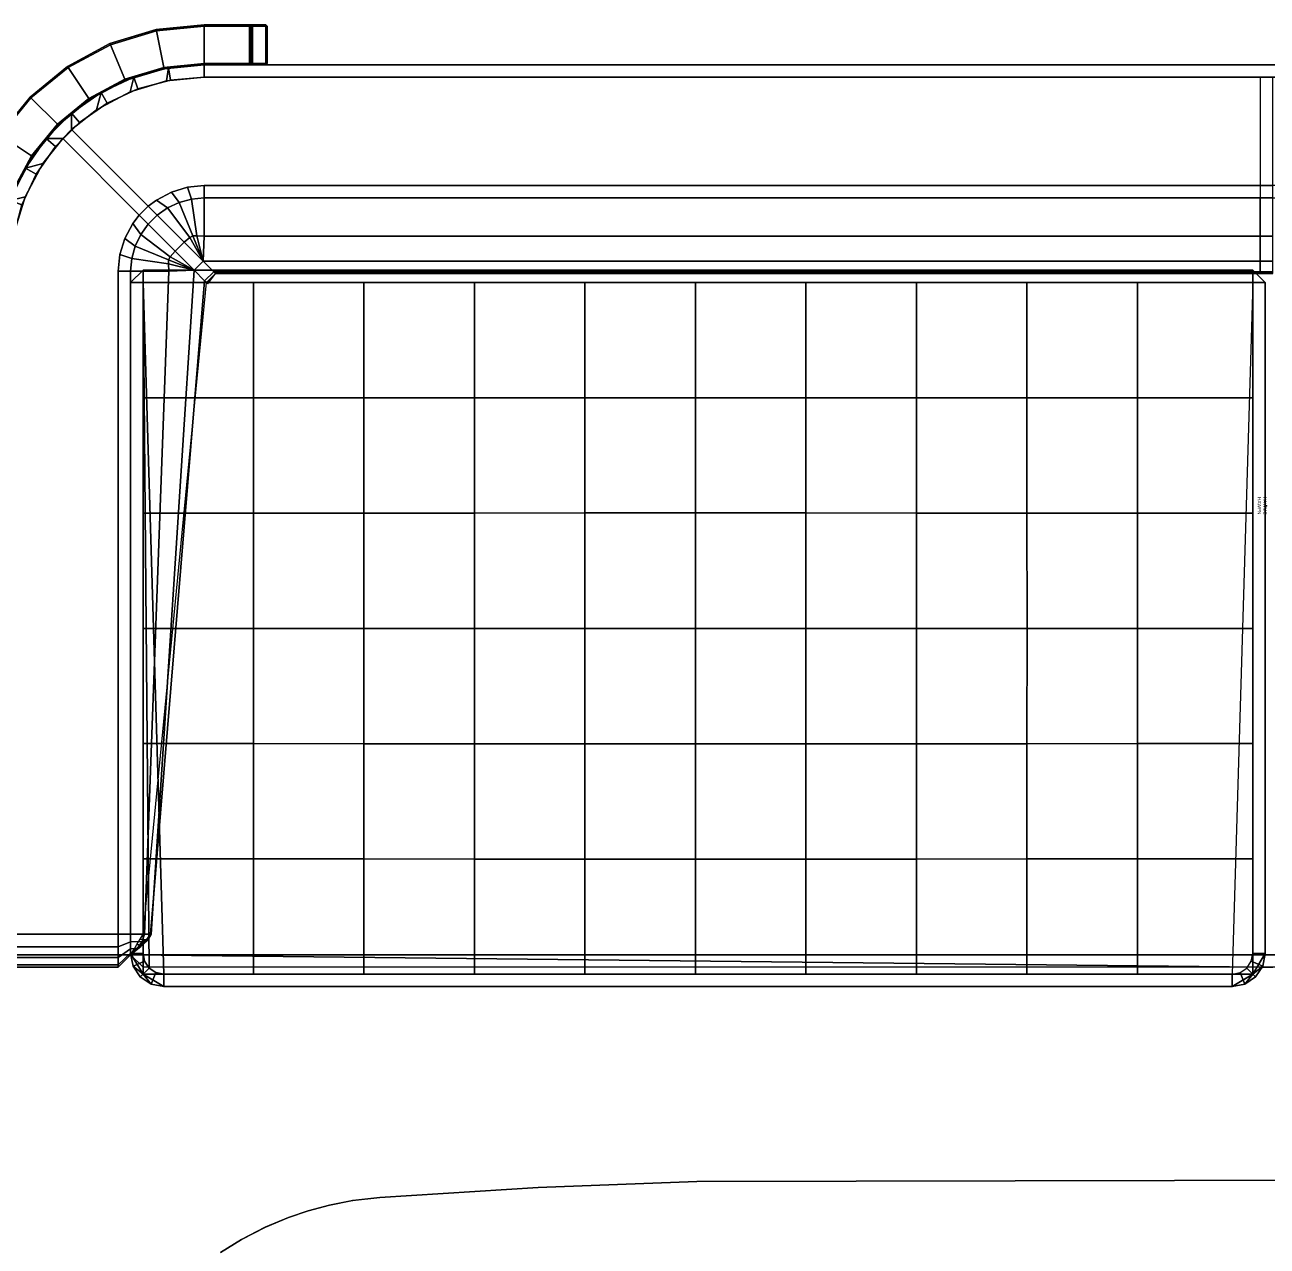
# Model space of a CAD drawing. Header units: inches. Extents: x 2605 to 2965, y 1528 to 1642.
# Drawn here: x 2664.58 to 2702, y 1605.19 to 1641.99 of the extents above; entities that cross this region are included whole.
import ezdxf
from ezdxf.enums import TextEntityAlignment as Align

# ---------------------------------------------------------------- set-up
doc = ezdxf.new("R2010")
doc.units = ezdxf.units.IN
for name, color, linetype in [('A-FURN-3-NODE', 7, 'Continuous'), ('A-FURN-3-SEAT-CUSHION', 96, 'Continuous'), ('A-FURN-3-SEAT-CUSHION-SEAM', 98, 'Continuous'), ('A-FURN-3-SEAT-FRAME', 254, 'Continuous'), ('A-FURN-3-SEAT-FRAME-TRIM', 250, 'Continuous'), ('A-FURN-HAWORTH-ATT', 7, 'Continuous'), ('table top', 7, 'Continuous')]:
    doc.layers.add(name, color=color, linetype=linetype)
doc.styles.get("Standard").update_dxf_attribs({"font": 'arial.ttf'})

msp = doc.modelspace()

# ---------------------------------------------------------------- linework, layer by layer
at = {"layer": 'A-FURN-3-NODE'}
for p in [(2671.839, 1640.788, 120.774), (2701.981, 1627.501, 120.774)]:
    msp.add_point(p, dxfattribs=at)
at = {"layer": 'A-FURN-3-SEAT-CUSHION'}
for points in [[(2724.394, 1640.788, 147.911), (2724.394, 1640.788, 125.564), (2679.193, 1640.788, 125.564), (2679.193, 1640.788, 147.911)], [(2701.568, 1634.598, 135.929), (2701.568, 1634.598, 130.179), (2668.137, 1634.598, 130.179), (2668.137, 1634.598, 135.929)], [(2668.762, 1613.386, 129.804), (2668.137, 1634.223, 129.804), (2701.568, 1634.223, 129.804), (2700.943, 1613.386, 129.804)], [(2668.137, 1634.223, 129.804), (2668.762, 1613.386, 129.804), (2668.523, 1613.434, 129.804), (2668.32, 1613.569, 129.804)], [(2668.32, 1613.569, 129.804), (2668.185, 1613.772, 129.804), (2668.137, 1614.011, 129.804), (2668.137, 1634.223, 129.804)], [(2668.137, 1613.969, 125.189), (2667.762, 1613.969, 125.564), (2667.387, 1613.969, 125.189), (2668.137, 1613.969, 125.189)], [(2667.762, 1613.969, 125.564), (2701.793, 1613.594, 125.564), (2701.793, 1613.594, 129.804), (2667.762, 1613.969, 129.804)]]:
    msp.add_3dface(points, dxfattribs=at)
for points, invisible_edges in [([(2668.842, 1640.3, 148.286), (2667.746, 1639.968, 148.286), (2668.993, 1636.952, 148.286), (2669.478, 1637.099, 148.286)], 10), ([(2735.978, 1640.06, 125.189), (2667.983, 1640.06, 125.189), (2668.967, 1640.324, 125.189), (2734.994, 1640.324, 125.189)], 5), ([(2669.983, 1640.413, 148.286), (2668.842, 1640.3, 148.286), (2669.478, 1637.099, 148.286), (2669.982, 1637.149, 148.286)], 10), ([(2669.983, 1640.413, 148.286), (2669.982, 1637.149, 148.286), (2701.793, 1637.149, 148.286), (2701.793, 1640.413, 148.286)], 5), ([(2667.746, 1639.968, 148.286), (2666.735, 1639.427, 148.286), (2668.547, 1636.713, 148.286), (2668.993, 1636.952, 148.286)], 10), ([(2736.902, 1639.629, 125.189), (2667.06, 1639.629, 125.189), (2667.983, 1640.06, 125.189), (2735.978, 1640.06, 125.189)], 5), ([(2737.737, 1639.045, 125.189), (2666.225, 1639.045, 125.189), (2667.06, 1639.629, 125.189), (2736.902, 1639.629, 125.189)], 5), ([(2666.735, 1639.427, 148.286), (2665.982, 1638.833, 148.286), (2668.287, 1636.526, 148.286), (2668.547, 1636.713, 148.286)], 8), ([(2738.457, 1638.325, 125.189), (2665.505, 1638.325, 125.189), (2666.225, 1639.045, 125.189), (2737.737, 1639.045, 125.189)], 5), ([(2665.717, 1638.568, 148.286), (2665.122, 1637.815, 148.286), (2667.832, 1636.003, 148.286), (2668.022, 1636.261, 148.286)], 2), ([(2739.041, 1637.49, 125.189), (2664.92, 1637.49, 125.189), (2665.505, 1638.325, 125.189), (2738.457, 1638.325, 125.189)], 5), ([(2665.122, 1637.815, 148.286), (2664.582, 1636.804, 148.286), (2667.591, 1635.557, 148.286), (2667.832, 1636.003, 148.286)], 10), ([(2739.472, 1636.566, 125.189), (2664.49, 1636.566, 125.189), (2664.92, 1637.49, 125.189), (2739.041, 1637.49, 125.189)], 5), ([(2739.736, 1635.582, 125.189), (2664.226, 1635.582, 125.189), (2664.49, 1636.566, 125.189), (2739.472, 1636.566, 125.189)], 5), ([(2664.582, 1636.804, 148.286), (2664.249, 1635.708, 148.286), (2667.441, 1635.074, 148.286), (2667.591, 1635.557, 148.286)], 10), ([(2664.249, 1635.708, 148.286), (2664.137, 1634.567, 148.286), (2667.387, 1634.57, 148.286), (2667.441, 1635.074, 148.286)], 10), ([(2739.825, 1634.567, 125.189), (2664.137, 1634.567, 125.189), (2664.226, 1635.582, 125.189), (2739.736, 1635.582, 125.189)], 5), ([(2664.137, 1614.594, 148.286), (2667.387, 1614.594, 148.286), (2667.387, 1634.57, 148.286), (2664.137, 1634.567, 148.286)], 4), ([(2739.825, 1613.969, 125.189), (2664.137, 1613.969, 125.189), (2664.137, 1634.567, 125.189), (2739.825, 1634.567, 125.189)], 4)]:
    msp.add_3dface(points, dxfattribs=dict(at, invisible_edges=invisible_edges))
at = {"layer": 'A-FURN-3-SEAT-CUSHION-SEAM'}
for points in [[(2679.193, 1640.788, 125.564), (2678.818, 1640.788, 125.564), (2678.818, 1640.788, 147.911), (2679.193, 1640.788, 147.911)], [(2668.022, 1636.261, 148.286), (2668.287, 1636.526, 148.286), (2665.982, 1638.833, 148.286), (2665.717, 1638.568, 148.286)], [(2667.762, 1634.223, 135.929), (2668.137, 1634.598, 135.929), (2668.137, 1634.598, 130.179), (2667.762, 1634.223, 130.179)], [(2701.568, 1634.598, 135.929), (2701.943, 1634.223, 135.929), (2701.943, 1634.223, 130.179), (2701.568, 1634.598, 130.179)], [(2667.387, 1613.594, 125.564), (2664.137, 1613.594, 125.564), (2664.137, 1613.969, 125.189), (2667.387, 1613.969, 125.189)], [(2667.762, 1613.969, 125.564), (2667.387, 1613.594, 125.564), (2667.387, 1613.969, 125.189)], [(2668.137, 1613.969, 125.189), (2668.137, 1613.594, 125.564), (2667.762, 1613.969, 125.564)], [(2667.762, 1613.969, 125.564), (2668.137, 1613.594, 125.564), (2668.137, 1613.594, 129.804), (2667.762, 1613.969, 129.804)], [(2735.825, 1613.594, 125.564), (2668.137, 1613.594, 125.564), (2668.137, 1613.969, 125.189), (2735.825, 1613.969, 125.189)], [(2701.793, 1613.594, 125.564), (2702.168, 1613.594, 125.564), (2702.168, 1613.594, 129.804), (2701.793, 1613.594, 129.804)]]:
    msp.add_3dface(points, dxfattribs=at)
at = {"layer": 'A-FURN-3-SEAT-FRAME'}
for points in [[(2671.437, 1641.992, 146.276), (2671.397, 1641.952, 146.276), (2671.347, 1641.952, 146.316), (2671.347, 1641.992, 146.356)], [(2671.347, 1640.828, 146.316), (2671.347, 1641.952, 146.316), (2671.397, 1641.952, 146.276), (2671.397, 1640.828, 146.276)], [(2671.397, 1641.952, 146.276), (2671.437, 1641.992, 146.276), (2671.437, 1641.992, 120.935), (2671.397, 1641.952, 120.935)], [(2671.437, 1641.952, 120.895), (2671.397, 1641.952, 120.935), (2671.437, 1641.992, 120.935)], [(2671.397, 1641.952, 120.935), (2671.397, 1640.828, 120.935), (2671.397, 1640.828, 146.276), (2671.397, 1641.952, 146.276)], [(2671.397, 1640.828, 120.935), (2671.397, 1641.952, 120.935), (2671.437, 1641.952, 120.895), (2671.437, 1640.828, 120.895)], [(2671.839, 1641.952, 120.895), (2671.437, 1641.952, 120.895), (2671.437, 1641.992, 120.935), (2671.839, 1641.992, 120.935)], [(2671.839, 1641.952, 146.798), (2671.879, 1641.952, 146.758), (2671.839, 1641.992, 146.758)], [(2671.839, 1641.992, 146.758), (2671.879, 1641.952, 146.758), (2671.879, 1641.952, 120.935), (2671.839, 1641.992, 120.935)], [(2671.839, 1641.992, 120.935), (2671.879, 1641.952, 120.935), (2671.839, 1641.952, 120.895), (2671.839, 1641.992, 120.935)], [(2671.879, 1641.952, 146.758), (2671.839, 1641.952, 146.798), (2671.839, 1640.828, 146.798), (2671.879, 1640.828, 146.758)], [(2671.879, 1641.952, 120.935), (2671.879, 1640.828, 120.935), (2671.839, 1640.828, 120.895), (2671.839, 1641.952, 120.895)], [(2671.879, 1641.952, 120.935), (2671.879, 1641.952, 146.758), (2671.879, 1640.828, 146.758), (2671.879, 1640.828, 120.935)], [(2671.347, 1640.788, 146.356), (2671.347, 1640.828, 146.316), (2671.397, 1640.828, 146.276), (2671.437, 1640.788, 146.276)], [(2671.397, 1640.828, 120.935), (2671.437, 1640.788, 120.935), (2671.437, 1640.788, 146.276), (2671.397, 1640.828, 146.276)], [(2671.437, 1640.788, 120.935), (2671.397, 1640.828, 120.935), (2671.437, 1640.828, 120.895)], [(2671.839, 1640.788, 120.935), (2671.437, 1640.788, 120.935), (2671.437, 1640.828, 120.895), (2671.839, 1640.828, 120.895)], [(2671.839, 1640.788, 146.758), (2671.879, 1640.828, 146.758), (2671.839, 1640.828, 146.798)], [(2671.839, 1640.788, 120.935), (2671.879, 1640.828, 120.935), (2671.879, 1640.828, 146.758), (2671.839, 1640.788, 146.758)], [(2671.879, 1640.828, 120.935), (2671.839, 1640.788, 120.935), (2671.839, 1640.828, 120.895)]]:
    msp.add_3dface(points, dxfattribs=at)
at = {"layer": 'A-FURN-3-SEAT-FRAME-TRIM'}
for points in [[(2671.437, 1641.992, 120.855), (2671.397, 1641.952, 120.855), (2671.437, 1641.952, 120.895), (2671.437, 1641.992, 120.855)], [(2671.437, 1641.992, 120.774), (2671.397, 1641.952, 120.774), (2671.397, 1641.952, 120.855), (2671.437, 1641.992, 120.855)], [(2671.437, 1641.952, 120.895), (2671.397, 1641.952, 120.855), (2671.397, 1640.828, 120.855), (2671.437, 1640.828, 120.895)], [(2671.397, 1641.952, 120.855), (2671.397, 1641.952, 120.774), (2671.397, 1640.828, 120.774), (2671.397, 1640.828, 120.855)], [(2671.437, 1641.992, 120.855), (2671.437, 1641.952, 120.895), (2671.839, 1641.952, 120.895), (2671.839, 1641.992, 120.855)], [(2671.437, 1641.992, 120.855), (2671.839, 1641.992, 120.855), (2671.839, 1641.992, 120.774), (2671.437, 1641.992, 120.774)], [(2671.839, 1641.952, 120.895), (2671.879, 1641.952, 120.855), (2671.839, 1641.992, 120.855)], [(2671.879, 1641.952, 120.774), (2671.839, 1641.992, 120.774), (2671.839, 1641.992, 120.855), (2671.879, 1641.952, 120.855)], [(2671.839, 1640.828, 120.895), (2671.879, 1640.828, 120.855), (2671.879, 1641.952, 120.855), (2671.839, 1641.952, 120.895)], [(2671.879, 1641.952, 120.855), (2671.879, 1640.828, 120.855), (2671.879, 1640.828, 120.774), (2671.879, 1641.952, 120.774)], [(2671.437, 1640.828, 120.895), (2671.397, 1640.828, 120.855), (2671.437, 1640.788, 120.855), (2671.437, 1640.828, 120.895)], [(2671.437, 1640.788, 120.855), (2671.397, 1640.828, 120.855), (2671.397, 1640.828, 120.774), (2671.437, 1640.788, 120.774)], [(2671.437, 1640.828, 120.895), (2671.437, 1640.788, 120.855), (2671.839, 1640.788, 120.855), (2671.839, 1640.828, 120.895)], [(2671.437, 1640.788, 120.774), (2671.839, 1640.788, 120.774), (2671.839, 1640.788, 120.855), (2671.437, 1640.788, 120.855)], [(2671.839, 1640.828, 120.895), (2671.839, 1640.788, 120.855), (2671.879, 1640.828, 120.855), (2671.839, 1640.828, 120.895)], [(2671.879, 1640.828, 120.855), (2671.839, 1640.788, 120.855), (2671.839, 1640.788, 120.774), (2671.879, 1640.828, 120.774)]]:
    msp.add_3dface(points, dxfattribs=at)
at = {"layer": 'table top', "invisible_edges": 15}
for points in [[(2684.816, 1565.374, 20.5), (2684.82, 1607.135, 20.5), (2680.04, 1606.955, 20.5), (2680.035, 1565.553, 20.5)], [(2680.04, 1606.955, 19.324), (2684.82, 1607.135, 19.324), (2684.827, 1565.374, 19.324), (2680.063, 1565.552, 19.324)], [(2713.603, 1565.314, 20.5), (2713.603, 1607.194, 20.5), (2684.82, 1607.135, 20.5), (2684.816, 1565.374, 20.5)], [(2684.82, 1607.135, 19.324), (2713.603, 1607.194, 19.324), (2713.603, 1565.314, 19.324), (2684.827, 1565.374, 19.324)], [(2675.266, 1565.852, 20.5), (2675.266, 1606.657, 20.5), (2674.444, 1606.561, 20.5), (2674.527, 1565.935, 20.5)], [(2674.454, 1606.562, 19.324), (2675.266, 1606.657, 19.324), (2675.266, 1565.852, 19.324), (2674.514, 1565.937, 19.324)], [(2675.266, 1606.657, 19.324), (2680.04, 1606.955, 19.324), (2680.063, 1565.552, 19.324), (2675.266, 1565.852, 19.324)], [(2680.035, 1565.553, 20.5), (2680.04, 1606.955, 20.5), (2675.266, 1606.657, 20.5), (2675.266, 1565.852, 20.5)], [(2672.522, 1606.054, 19.324), (2673.113, 1606.254, 19.324), (2673.114, 1566.255, 19.324), (2672.361, 1566.517, 19.324)], [(2673.11, 1566.256, 20.5), (2673.114, 1606.254, 20.5), (2672.518, 1606.052, 20.5), (2672.363, 1566.516, 20.5)], [(2673.833, 1566.065, 20.5), (2673.752, 1606.425, 20.5), (2673.114, 1606.254, 20.5), (2673.11, 1566.256, 20.5)], [(2673.113, 1606.254, 19.324), (2673.755, 1606.426, 19.324), (2673.831, 1566.065, 19.324), (2673.114, 1566.255, 19.324)], [(2674.527, 1565.935, 20.5), (2674.444, 1606.561, 20.5), (2673.752, 1606.425, 20.5), (2673.833, 1566.065, 20.5)], [(2673.755, 1606.426, 19.324), (2674.454, 1606.562, 19.324), (2674.514, 1565.937, 19.324), (2673.831, 1566.065, 19.324)], [(2671.82, 1605.76, 19.324), (2672.522, 1606.054, 19.324), (2672.361, 1566.517, 19.324), (2671.745, 1566.784, 19.324)], [(2672.363, 1566.516, 20.5), (2672.518, 1606.052, 20.5), (2671.825, 1605.762, 20.5), (2671.747, 1566.783, 20.5)], [(2671.747, 1566.783, 20.5), (2671.825, 1605.762, 20.5), (2671.099, 1605.389, 20.5), (2671.1, 1567.119, 20.5)], [(2671.099, 1605.389, 19.324), (2671.82, 1605.76, 19.324), (2671.745, 1566.784, 19.324), (2671.1, 1567.119, 19.324)], [(2671.1, 1567.119, 20.5), (2671.099, 1605.389, 20.5), (2670.468, 1605, 20.5), (2670.49, 1567.494, 20.5)], [(2670.471, 1605.002, 19.324), (2671.099, 1605.389, 19.324), (2671.1, 1567.119, 19.324), (2670.49, 1567.494, 19.324)]]:
    msp.add_3dface(points, dxfattribs=at)
at = {"layer": 'table top'}
for points in [[(2684.82, 1607.135, 148.302), (2684.82, 1607.135, 147.126), (2680.04, 1606.955, 147.126), (2680.04, 1606.955, 148.302)], [(2713.603, 1607.194, 148.302), (2713.603, 1607.194, 147.126), (2684.82, 1607.135, 147.126), (2684.82, 1607.135, 148.302)], [(2675.266, 1606.657, 148.302), (2675.266, 1606.657, 147.126), (2674.454, 1606.562, 147.126), (2674.444, 1606.561, 148.302)], [(2680.04, 1606.955, 148.302), (2680.04, 1606.955, 147.126), (2675.266, 1606.657, 147.126), (2675.266, 1606.657, 148.302)], [(2673.114, 1606.254, 148.302), (2673.113, 1606.254, 147.126), (2672.522, 1606.054, 147.126), (2672.518, 1606.052, 148.302)], [(2673.752, 1606.425, 148.302), (2673.755, 1606.426, 147.126), (2673.113, 1606.254, 147.126), (2673.114, 1606.254, 148.302)], [(2674.444, 1606.561, 148.302), (2674.454, 1606.562, 147.126), (2673.755, 1606.426, 147.126), (2673.752, 1606.425, 148.302)], [(2672.518, 1606.052, 148.302), (2672.522, 1606.054, 147.126), (2671.82, 1605.76, 147.126), (2671.825, 1605.762, 148.302)], [(2671.825, 1605.762, 148.302), (2671.82, 1605.76, 147.126), (2671.099, 1605.389, 147.126), (2671.099, 1605.389, 148.302)], [(2671.099, 1605.389, 148.302), (2671.099, 1605.389, 147.126), (2670.471, 1605.002, 147.126), (2670.468, 1605, 148.302)]]:
    msp.add_3dface(points, dxfattribs=at)

# ---------------------------------------------------------------- texts
at = {"layer": 'A-FURN-HAWORTH-ATT', "flags": 1}
for tag, p in [('HAWPN', (2701.814, 1627.501, 120.774)), ('HAWPN', (2701.814, 1627.501, 120.774)), ('HAWMC', (2701.981, 1627.501, 120.774)), ('HAWMC', (2701.981, 1627.501, 120.774))]:
    msp.add_attdef(tag, text='.', height=0.1, rotation=270, dxfattribs=at).set_placement(p, align=Align.TOP_CENTER)

# ---------------------------------------------------------------- meshes
at = {"layer": 'A-FURN-3-SEAT-CUSHION'}
mesh = msp.add_polymesh((2, 12), dxfattribs=at)
for k, corner in enumerate([(2663.762, 1626.532, 147.911), (2663.762, 1634.567, 147.911), (2663.857, 1635.647, 147.911), (2664.137, 1636.695, 147.911), (2664.596, 1637.677, 147.911), (2665.217, 1638.566, 147.911), (2665.984, 1639.332, 147.911), (2666.872, 1639.954, 147.911), (2667.855, 1640.412, 147.911), (2668.902, 1640.693, 147.911), (2669.983, 1640.788, 147.911), (2678.818, 1640.788, 147.911), (2663.762, 1626.532, 125.564), (2663.762, 1634.567, 125.564), (2663.857, 1635.647, 125.564), (2664.137, 1636.695, 125.564), (2664.596, 1637.677, 125.564), (2665.217, 1638.566, 125.564), (2665.984, 1639.332, 125.564), (2666.872, 1639.954, 125.564), (2667.855, 1640.412, 125.564), (2668.902, 1640.693, 125.564), (2669.983, 1640.788, 125.564), (2678.818, 1640.788, 125.564)]):
    mesh.set_mesh_vertex(divmod(k, 12), corner)
mesh = msp.add_polymesh((6, 6), dxfattribs=at)
for k, corner in enumerate([(2668.561, 1636.257, 147.911), (2669.377, 1635.441, 145.219), (2669.949, 1634.869, 142.396), (2670.265, 1634.553, 139.506), (2670.323, 1634.495, 136.582), (2670.323, 1634.495, 134.582), (2668.877, 1636.477, 147.911), (2669.546, 1635.584, 145.219), (2669.948, 1634.87, 142.404), (2670.265, 1634.553, 139.506), (2670.323, 1634.495, 136.582), (2670.323, 1634.495, 134.582), (2669.227, 1636.64, 147.911), (2669.642, 1635.636, 145.219), (2669.948, 1634.87, 142.404), (2670.265, 1634.553, 139.506), (2670.323, 1634.495, 136.582), (2670.323, 1634.495, 134.582), (2669.599, 1636.74, 147.911), (2669.756, 1635.635, 145.219), (2669.948, 1634.87, 142.404), (2670.265, 1634.553, 139.506), (2670.323, 1634.495, 136.582), (2670.323, 1634.495, 134.582), (2669.983, 1636.774, 147.911), (2669.983, 1635.622, 145.222), (2669.949, 1634.869, 142.396), (2670.265, 1634.553, 139.506), (2670.323, 1634.495, 136.582), (2670.323, 1634.495, 134.582), (2701.793, 1636.774, 147.911), (2701.793, 1635.622, 145.222), (2701.793, 1634.87, 142.4), (2701.793, 1634.553, 139.506), (2701.793, 1634.495, 136.582), (2701.793, 1634.495, 134.582)]):
    mesh.set_mesh_vertex(divmod(k, 6), corner)
mesh = msp.add_polymesh((10, 5), dxfattribs=at)
for k, corner in enumerate([(2667.762, 1613.969, 147.286), (2667.764, 1613.968, 144.447), (2667.767, 1613.967, 141.607), (2667.769, 1613.966, 138.768), (2667.762, 1613.969, 135.919), (2667.762, 1614.017, 147.525), (2667.835, 1614.033, 144.662), (2667.88, 1614.069, 141.776), (2667.892, 1614.106, 138.889), (2667.863, 1614.122, 136.023), (2667.762, 1614.152, 147.728), (2667.972, 1614.172, 144.846), (2668.074, 1614.216, 141.929), (2668.068, 1614.26, 139.008), (2667.954, 1614.279, 136.116), (2667.762, 1614.355, 147.863), (2668.109, 1614.368, 144.974), (2668.268, 1614.396, 142.048), (2668.245, 1614.424, 139.117), (2668.046, 1614.437, 136.21), (2667.762, 1614.594, 147.911), (2668.179, 1614.594, 145.028), (2668.382, 1614.594, 142.121), (2668.367, 1614.594, 139.208), (2668.137, 1614.594, 136.304), (2667.762, 1634.567, 147.911), (2668.915, 1634.567, 145.222), (2669.675, 1634.598, 142.404), (2669.992, 1634.281, 139.506), (2670.05, 1634.223, 136.582), (2667.799, 1634.951, 147.911), (2668.904, 1634.793, 145.219), (2669.675, 1634.598, 142.404), (2669.992, 1634.281, 139.506), (2670.05, 1634.223, 136.582), (2667.901, 1635.322, 147.911), (2668.905, 1634.907, 145.219), (2669.675, 1634.598, 142.404), (2669.992, 1634.281, 139.506), (2670.05, 1634.223, 136.582), (2668.066, 1635.671, 147.911), (2668.959, 1635.002, 145.219), (2669.675, 1634.598, 142.404), (2669.992, 1634.281, 139.506), (2670.05, 1634.223, 136.582), (2668.288, 1635.985, 147.911), (2669.104, 1635.169, 145.219), (2669.675, 1634.598, 142.404), (2669.992, 1634.281, 139.506), (2670.05, 1634.223, 136.582)]):
    mesh.set_mesh_vertex(divmod(k, 5), corner)
mesh = msp.add_polymesh((12, 2), dxfattribs=at)
for k, corner in enumerate([(2667.762, 1634.223, 135.929), (2667.762, 1634.223, 130.179), (2667.762, 1614.011, 135.929), (2667.762, 1614.011, 130.179), (2667.838, 1613.628, 135.929), (2667.838, 1613.628, 130.179), (2668.055, 1613.304, 135.929), (2668.055, 1613.304, 130.179), (2668.379, 1613.087, 135.929), (2668.379, 1613.087, 130.179), (2668.762, 1613.011, 135.929), (2668.762, 1613.011, 130.179), (2700.943, 1613.011, 135.929), (2700.943, 1613.011, 130.179), (2701.326, 1613.087, 135.929), (2701.326, 1613.087, 130.179), (2701.651, 1613.304, 135.929), (2701.651, 1613.304, 130.179), (2701.867, 1613.628, 135.929), (2701.867, 1613.628, 130.179), (2701.943, 1614.011, 135.929), (2701.943, 1614.011, 130.179), (2701.943, 1634.223, 135.929), (2701.943, 1634.223, 130.179)]):
    mesh.set_mesh_vertex(divmod(k, 2), corner)
mesh = msp.add_polymesh((7, 11), dxfattribs=at)
for k, corner in enumerate([(2701.568, 1634.223, 136.304), (2698.09, 1634.223, 136.304), (2694.762, 1634.223, 136.304), (2691.434, 1634.223, 136.304), (2688.106, 1634.223, 136.304), (2684.778, 1634.223, 136.304), (2681.45, 1634.223, 136.304), (2678.122, 1634.223, 136.304), (2674.793, 1634.223, 136.304), (2671.465, 1634.223, 136.304), (2668.137, 1634.223, 136.304), (2701.568, 1630.75, 136.304), (2698.091, 1630.751, 136.368), (2694.763, 1630.752, 136.443), (2691.435, 1630.754, 136.512), (2688.106, 1630.756, 136.563), (2684.778, 1630.756, 136.582), (2681.449, 1630.756, 136.563), (2678.121, 1630.754, 136.512), (2674.792, 1630.752, 136.443), (2671.464, 1630.751, 136.368), (2668.137, 1630.75, 136.304), (2701.568, 1627.278, 136.304), (2698.093, 1627.278, 136.452), (2694.765, 1627.279, 136.577), (2691.437, 1627.281, 136.673), (2688.107, 1627.282, 136.733), (2684.778, 1627.282, 136.748), (2681.448, 1627.282, 136.733), (2678.119, 1627.281, 136.673), (2674.79, 1627.279, 136.577), (2671.463, 1627.278, 136.452), (2668.137, 1627.278, 136.304), (2701.568, 1623.805, 136.304), (2698.094, 1623.805, 136.493), (2694.766, 1623.805, 136.638), (2691.438, 1623.805, 136.738), (2688.108, 1623.805, 136.793), (2684.778, 1623.805, 136.804), (2681.448, 1623.805, 136.793), (2678.118, 1623.805, 136.738), (2674.789, 1623.805, 136.638), (2671.462, 1623.805, 136.493), (2668.137, 1623.805, 136.304), (2701.568, 1620.332, 136.304), (2698.093, 1620.331, 136.452), (2694.765, 1620.33, 136.577), (2691.437, 1620.329, 136.673), (2688.107, 1620.328, 136.733), (2684.778, 1620.327, 136.748), (2681.448, 1620.328, 136.733), (2678.119, 1620.329, 136.673), (2674.79, 1620.33, 136.577), (2671.463, 1620.331, 136.452), (2668.137, 1620.332, 136.304), (2701.568, 1616.859, 136.304), (2698.091, 1616.858, 136.368), (2694.763, 1616.857, 136.443), (2691.435, 1616.855, 136.512), (2688.106, 1616.854, 136.563), (2684.778, 1616.853, 136.582), (2681.449, 1616.854, 136.563), (2678.121, 1616.855, 136.512), (2674.792, 1616.857, 136.443), (2671.464, 1616.858, 136.368), (2668.137, 1616.859, 136.304), (2701.568, 1613.386, 136.304), (2698.09, 1613.386, 136.304), (2694.762, 1613.386, 136.304), (2691.434, 1613.386, 136.304), (2688.106, 1613.386, 136.304), (2684.778, 1613.386, 136.304), (2681.45, 1613.386, 136.304), (2678.122, 1613.386, 136.304), (2674.793, 1613.386, 136.304), (2671.465, 1613.386, 136.304), (2668.137, 1613.386, 136.304)]):
    mesh.set_mesh_vertex(divmod(k, 11), corner)
mesh = msp.add_polymesh((6, 2), dxfattribs=at)
for k, corner in enumerate([(2667.387, 1614.594, 148.286), (2664.137, 1614.594, 148.286), (2667.387, 1614.212, 148.21), (2664.137, 1614.212, 148.21), (2667.387, 1613.887, 147.993), (2664.137, 1613.887, 147.993), (2667.387, 1613.67, 147.668), (2664.137, 1613.67, 147.668), (2667.387, 1613.594, 147.286), (2664.137, 1613.594, 147.286), (2667.387, 1613.594, 125.564), (2664.137, 1613.594, 125.564)]):
    mesh.set_mesh_vertex(divmod(k, 2), corner)
at = {"layer": 'A-FURN-3-SEAT-CUSHION-SEAM'}
mesh = msp.add_polymesh((32, 2), dxfattribs=at)
for k, corner in enumerate([(2663.762, 1613.969, 125.564), (2664.137, 1613.594, 125.564), (2663.762, 1613.969, 147.286), (2664.137, 1613.594, 147.286), (2663.762, 1614.017, 147.525), (2664.137, 1613.67, 147.668), (2663.762, 1614.152, 147.728), (2664.137, 1613.887, 147.993), (2663.762, 1614.355, 147.863), (2664.137, 1614.212, 148.21), (2663.762, 1614.594, 147.911), (2664.137, 1614.594, 148.286), (2663.762, 1634.567, 147.911), (2664.137, 1634.567, 148.286), (2663.857, 1635.647, 147.911), (2664.249, 1635.708, 148.286), (2664.137, 1636.695, 147.911), (2664.582, 1636.804, 148.286), (2664.596, 1637.677, 147.911), (2665.122, 1637.815, 148.286), (2665.217, 1638.566, 147.911), (2665.717, 1638.568, 148.286), (2665.984, 1639.332, 147.911), (2665.982, 1638.833, 148.286), (2666.872, 1639.954, 147.911), (2666.735, 1639.427, 148.286), (2667.855, 1640.412, 147.911), (2667.746, 1639.968, 148.286), (2668.902, 1640.693, 147.911), (2668.842, 1640.3, 148.286), (2669.983, 1640.788, 147.911), (2669.983, 1640.413, 148.286), (2733.979, 1640.788, 147.911), (2733.979, 1640.413, 148.286), (2735.059, 1640.693, 147.911), (2735.12, 1640.3, 148.286), (2736.107, 1640.412, 147.911), (2736.216, 1639.968, 148.286), (2737.089, 1639.954, 147.911), (2737.227, 1639.427, 148.286), (2737.978, 1639.332, 147.911), (2737.98, 1638.833, 148.286), (2738.744, 1638.566, 147.911), (2738.245, 1638.568, 148.286), (2739.366, 1637.677, 147.911), (2738.84, 1637.815, 148.286), (2739.824, 1636.695, 147.911), (2739.38, 1636.804, 148.286), (2740.105, 1635.647, 147.911), (2739.712, 1635.708, 148.286), (2740.2, 1634.567, 147.911), (2739.825, 1634.567, 148.286), (2740.2, 1614.594, 147.911), (2739.825, 1614.594, 148.286), (2740.2, 1614.355, 147.863), (2739.825, 1614.212, 148.21), (2740.2, 1614.152, 147.728), (2739.825, 1613.887, 147.993), (2740.2, 1614.017, 147.525), (2739.825, 1613.67, 147.668), (2740.2, 1613.969, 147.286), (2739.825, 1613.594, 147.286), (2740.2, 1613.969, 125.564), (2739.825, 1613.594, 125.564)]):
    mesh.set_mesh_vertex(divmod(k, 2), corner)
mesh = msp.add_polymesh((22, 2), dxfattribs=at)
for k, corner in enumerate([(2664.137, 1613.969, 125.189), (2663.762, 1613.969, 125.564), (2664.137, 1634.567, 125.189), (2663.762, 1634.567, 125.564), (2664.226, 1635.582, 125.189), (2663.857, 1635.647, 125.564), (2664.49, 1636.566, 125.189), (2664.137, 1636.695, 125.564), (2664.92, 1637.49, 125.189), (2664.596, 1637.677, 125.564), (2665.505, 1638.325, 125.189), (2665.217, 1638.566, 125.564), (2666.225, 1639.045, 125.189), (2665.984, 1639.332, 125.564), (2667.06, 1639.629, 125.189), (2666.872, 1639.954, 125.564), (2667.983, 1640.06, 125.189), (2667.855, 1640.412, 125.564), (2668.967, 1640.324, 125.189), (2668.902, 1640.693, 125.564), (2669.983, 1640.413, 125.189), (2669.983, 1640.788, 125.564), (2733.979, 1640.413, 125.189), (2733.979, 1640.788, 125.564), (2734.994, 1640.324, 125.189), (2735.059, 1640.693, 125.564), (2735.978, 1640.06, 125.189), (2736.107, 1640.412, 125.564), (2736.902, 1639.629, 125.189), (2737.089, 1639.954, 125.564), (2737.737, 1639.045, 125.189), (2737.978, 1639.332, 125.564), (2738.457, 1638.325, 125.189), (2738.744, 1638.566, 125.564), (2739.041, 1637.49, 125.189), (2739.366, 1637.677, 125.564), (2739.472, 1636.566, 125.189), (2739.824, 1636.695, 125.564), (2739.736, 1635.582, 125.189), (2740.105, 1635.647, 125.564), (2739.825, 1634.567, 125.189), (2740.2, 1634.567, 125.564), (2739.825, 1613.969, 125.189), (2740.2, 1613.969, 125.564)]):
    mesh.set_mesh_vertex(divmod(k, 2), corner)
mesh = msp.add_polymesh((8, 2), dxfattribs=at)
for k, corner in enumerate([(2702.168, 1640.413, 148.286), (2701.793, 1640.413, 148.286), (2702.168, 1637.149, 148.286), (2701.793, 1637.149, 148.286), (2702.168, 1636.774, 147.911), (2701.793, 1636.774, 147.911), (2702.168, 1635.622, 145.222), (2701.793, 1635.622, 145.222), (2702.168, 1634.87, 142.4), (2701.793, 1634.87, 142.4), (2702.168, 1634.553, 139.506), (2701.793, 1634.553, 139.506), (2702.168, 1634.495, 136.582), (2701.793, 1634.495, 136.582), (2702.168, 1634.495, 134.582), (2701.793, 1634.495, 134.582)]):
    mesh.set_mesh_vertex(divmod(k, 2), corner)
mesh = msp.add_polymesh((32, 2), dxfattribs=at)
for k, corner in enumerate([(2667.387, 1613.594, 125.564), (2667.762, 1613.969, 125.564), (2667.387, 1613.594, 147.286), (2667.762, 1613.969, 147.286), (2667.387, 1613.67, 147.668), (2667.762, 1614.017, 147.525), (2667.387, 1613.887, 147.993), (2667.762, 1614.152, 147.728), (2667.387, 1614.212, 148.21), (2667.762, 1614.355, 147.863), (2667.387, 1614.594, 148.286), (2667.762, 1614.594, 147.911), (2667.387, 1634.57, 148.286), (2667.762, 1634.567, 147.911), (2667.441, 1635.074, 148.286), (2667.799, 1634.951, 147.911), (2667.591, 1635.557, 148.286), (2667.901, 1635.322, 147.911), (2667.832, 1636.003, 148.286), (2668.066, 1635.671, 147.911), (2668.022, 1636.261, 148.286), (2668.288, 1635.985, 147.911), (2668.287, 1636.525, 148.286), (2668.561, 1636.257, 147.911), (2668.547, 1636.713, 148.286), (2668.877, 1636.477, 147.911), (2668.993, 1636.952, 148.286), (2669.227, 1636.64, 147.911), (2669.478, 1637.099, 148.286), (2669.599, 1636.74, 147.911), (2669.982, 1637.149, 148.286), (2669.983, 1636.774, 147.911), (2733.98, 1637.149, 148.286), (2733.979, 1636.774, 147.911), (2734.484, 1637.099, 148.286), (2734.363, 1636.74, 147.911), (2734.968, 1636.952, 148.286), (2734.735, 1636.64, 147.911), (2735.415, 1636.713, 148.286), (2735.084, 1636.477, 147.911), (2735.674, 1636.525, 148.286), (2735.4, 1636.257, 147.911), (2735.94, 1636.261, 148.286), (2735.674, 1635.985, 147.911), (2736.13, 1636.003, 148.286), (2735.896, 1635.671, 147.911), (2736.371, 1635.557, 148.286), (2736.061, 1635.322, 147.911), (2736.521, 1635.074, 148.286), (2736.163, 1634.951, 147.911), (2736.575, 1634.57, 148.286), (2736.2, 1634.567, 147.911), (2736.575, 1614.594, 148.286), (2736.2, 1614.594, 147.911), (2736.575, 1614.212, 148.21), (2736.2, 1614.355, 147.863), (2736.575, 1613.887, 147.993), (2736.2, 1614.152, 147.728), (2736.575, 1613.67, 147.668), (2736.2, 1614.017, 147.525), (2736.575, 1613.594, 147.286), (2736.2, 1613.969, 147.286), (2736.575, 1613.594, 125.564), (2736.2, 1613.969, 125.564)]):
    mesh.set_mesh_vertex(divmod(k, 2), corner)
mesh = msp.add_polymesh((6, 2), dxfattribs=at)
for k, corner in enumerate([(2670.09, 1634.183, 134.583), (2670.323, 1634.495, 134.582), (2670.05, 1634.223, 136.582), (2670.323, 1634.495, 136.582), (2669.992, 1634.281, 139.509), (2670.265, 1634.553, 139.509), (2669.675, 1634.598, 142.404), (2669.948, 1634.87, 142.404), (2669.104, 1635.169, 145.219), (2669.377, 1635.441, 145.219), (2668.288, 1635.985, 147.911), (2668.561, 1636.257, 147.911)]):
    mesh.set_mesh_vertex(divmod(k, 2), corner)
mesh = msp.add_polymesh((16, 2), dxfattribs=at)
for k, corner in enumerate([(2701.568, 1634.598, 135.929), (2701.568, 1634.223, 136.304), (2701.943, 1634.223, 135.929), (2701.568, 1634.223, 136.304), (2701.943, 1614.011, 135.929), (2701.568, 1613.386, 136.304), (2701.867, 1613.628, 135.929), (2701.568, 1613.386, 136.304), (2701.651, 1613.304, 135.929), (2701.568, 1613.386, 136.304), (2701.326, 1613.087, 135.929), (2701.568, 1613.386, 136.304), (2700.943, 1613.011, 135.929), (2701.568, 1613.386, 136.304), (2668.762, 1613.011, 135.929), (2668.137, 1613.386, 136.304), (2668.379, 1613.087, 135.929), (2668.137, 1613.386, 136.304), (2668.055, 1613.304, 135.929), (2668.137, 1613.386, 136.304), (2667.838, 1613.628, 135.929), (2668.137, 1613.386, 136.304), (2667.762, 1614.011, 135.929), (2668.137, 1613.386, 136.304), (2667.762, 1634.223, 135.929), (2668.137, 1634.223, 136.304), (2668.137, 1634.598, 135.929), (2668.137, 1634.223, 136.304), (2701.568, 1634.598, 135.929), (2701.568, 1634.223, 136.304), (2701.568, 1634.598, 135.929), (2701.568, 1634.223, 136.304)]):
    mesh.set_mesh_vertex(divmod(k, 2), corner)
mesh = msp.add_polymesh((16, 2), dxfattribs=at)
for k, corner in enumerate([(2701.568, 1634.223, 129.804), (2701.943, 1634.223, 130.179), (2701.568, 1614.011, 129.804), (2701.943, 1614.011, 130.179), (2701.521, 1613.772, 129.804), (2701.867, 1613.628, 130.179), (2701.385, 1613.569, 129.804), (2701.651, 1613.304, 130.179), (2701.183, 1613.434, 129.804), (2701.326, 1613.087, 130.179), (2700.943, 1613.386, 129.804), (2700.943, 1613.011, 130.179), (2668.762, 1613.386, 129.804), (2668.762, 1613.011, 130.179), (2668.523, 1613.434, 129.804), (2668.379, 1613.087, 130.179), (2668.32, 1613.569, 129.804), (2668.055, 1613.304, 130.179), (2668.185, 1613.772, 129.804), (2667.838, 1613.628, 130.179), (2668.137, 1614.011, 129.804), (2667.762, 1614.011, 130.179), (2668.137, 1634.223, 129.804), (2667.762, 1634.223, 130.179), (2668.137, 1634.223, 129.804), (2668.137, 1634.598, 130.179), (2701.568, 1634.223, 129.804), (2701.568, 1634.598, 130.179), (2701.568, 1634.223, 129.804), (2701.943, 1634.223, 130.179), (2701.568, 1634.223, 129.804), (2701.943, 1634.223, 130.179)]):
    mesh.set_mesh_vertex(divmod(k, 2), corner)
at = {"layer": 'A-FURN-3-SEAT-FRAME'}
mesh = msp.add_polymesh((16, 2), dxfattribs=at)
for k, corner in enumerate([(2662.558, 1615.24, 120.935), (2662.598, 1615.2, 120.935), (2662.558, 1615.24, 145.072), (2662.598, 1615.2, 145.072), (2662.558, 1615.368, 145.717), (2662.598, 1615.331, 145.732), (2662.558, 1615.733, 146.264), (2662.598, 1615.705, 146.292), (2662.558, 1616.28, 146.629), (2662.598, 1616.265, 146.666), (2662.558, 1616.925, 146.758), (2662.598, 1616.925, 146.798), (2662.558, 1634.567, 146.758), (2662.598, 1634.567, 146.798), (2662.701, 1636.016, 146.758), (2662.74, 1636.008, 146.798), (2663.123, 1637.408, 146.758), (2663.16, 1637.393, 146.798), (2663.809, 1638.692, 146.758), (2663.843, 1638.67, 146.798), (2664.733, 1639.817, 146.757), (2664.761, 1639.789, 146.798), (2665.858, 1640.74, 146.758), (2665.88, 1640.707, 146.798), (2667.141, 1641.426, 146.758), (2667.157, 1641.389, 146.798), (2668.534, 1641.849, 146.758), (2668.542, 1641.81, 146.798), (2669.983, 1641.992, 146.758), (2669.983, 1641.952, 146.798), (2671.839, 1641.992, 146.758), (2671.839, 1641.952, 146.798)]):
    mesh.set_mesh_vertex(divmod(k, 2), corner)
mesh = msp.add_polymesh((18, 2), dxfattribs=at)
for k, corner in enumerate([(2662.558, 1615.641, 120.935), (2662.558, 1615.24, 120.935), (2662.558, 1615.641, 145.072), (2662.558, 1615.24, 145.072), (2662.558, 1615.739, 145.563), (2662.558, 1615.368, 145.717), (2662.558, 1616.017, 145.98), (2662.558, 1615.733, 146.264), (2662.558, 1616.434, 146.258), (2662.558, 1616.28, 146.629), (2662.558, 1616.925, 146.356), (2662.558, 1616.925, 146.758), (2662.558, 1634.567, 146.356), (2662.558, 1634.567, 146.757), (2662.701, 1636.016, 146.356), (2662.701, 1636.016, 146.758), (2663.123, 1637.408, 146.356), (2663.123, 1637.408, 146.757), (2663.809, 1638.692, 146.356), (2663.809, 1638.692, 146.757), (2664.733, 1639.817, 146.356), (2664.733, 1639.817, 146.757), (2665.858, 1640.74, 146.356), (2665.858, 1640.74, 146.757), (2667.141, 1641.426, 146.356), (2667.141, 1641.426, 146.757), (2668.534, 1641.849, 146.356), (2668.534, 1641.849, 146.757), (2669.983, 1641.992, 146.356), (2669.983, 1641.992, 146.757), (2671.347, 1641.992, 146.356), (2671.839, 1641.992, 146.758), (2671.437, 1641.992, 146.276), (2671.839, 1641.992, 146.758), (2671.437, 1641.992, 120.935), (2671.839, 1641.992, 120.935)]):
    mesh.set_mesh_vertex(divmod(k, 2), corner)
mesh = msp.add_polymesh((16, 2), dxfattribs=at)
for k, corner in enumerate([(2662.598, 1615.681, 120.935), (2662.558, 1615.641, 120.935), (2662.598, 1615.681, 145.072), (2662.558, 1615.641, 145.072), (2662.598, 1615.776, 145.548), (2662.558, 1615.739, 145.563), (2662.598, 1616.046, 145.952), (2662.558, 1616.017, 145.98), (2662.598, 1616.449, 146.221), (2662.558, 1616.434, 146.258), (2662.598, 1616.925, 146.316), (2662.558, 1616.925, 146.356), (2662.598, 1634.567, 146.316), (2662.558, 1634.567, 146.356), (2662.74, 1636.008, 146.316), (2662.701, 1636.016, 146.356), (2663.16, 1637.393, 146.316), (2663.123, 1637.408, 146.356), (2663.843, 1638.67, 146.316), (2663.809, 1638.692, 146.356), (2664.761, 1639.789, 146.316), (2664.733, 1639.817, 146.356), (2665.88, 1640.707, 146.316), (2665.858, 1640.74, 146.356), (2667.157, 1641.389, 146.316), (2667.141, 1641.426, 146.356), (2668.542, 1641.81, 146.316), (2668.534, 1641.849, 146.356), (2669.983, 1641.952, 146.316), (2669.983, 1641.992, 146.356), (2671.347, 1641.952, 146.316), (2671.347, 1641.992, 146.356)]):
    mesh.set_mesh_vertex(divmod(k, 2), corner)
mesh = msp.add_polymesh((16, 2), dxfattribs=at)
for k, corner in enumerate([(2662.598, 1615.2, 120.935), (2663.722, 1615.2, 120.935), (2662.598, 1615.2, 145.072), (2663.722, 1615.2, 145.072), (2662.598, 1615.331, 145.732), (2663.722, 1615.331, 145.732), (2662.598, 1615.705, 146.292), (2663.722, 1615.705, 146.292), (2662.598, 1616.265, 146.666), (2663.722, 1616.265, 146.666), (2662.598, 1616.925, 146.798), (2663.722, 1616.925, 146.797), (2662.598, 1634.567, 146.798), (2663.722, 1634.567, 146.798), (2662.74, 1636.008, 146.798), (2663.842, 1635.789, 146.798), (2663.16, 1637.393, 146.798), (2664.199, 1636.963, 146.798), (2663.843, 1638.67, 146.798), (2664.777, 1638.045, 146.798), (2664.761, 1639.789, 146.798), (2665.556, 1638.994, 146.798), (2665.88, 1640.707, 146.798), (2666.504, 1639.773, 146.798), (2667.157, 1641.389, 146.798), (2667.587, 1640.351, 146.798), (2668.542, 1641.81, 146.798), (2668.761, 1640.707, 146.798), (2669.983, 1641.952, 146.798), (2669.983, 1640.828, 146.798), (2671.839, 1641.952, 146.798), (2671.839, 1640.828, 146.798)]):
    mesh.set_mesh_vertex(divmod(k, 2), corner)
mesh = msp.add_polymesh((16, 2), dxfattribs=at)
for k, corner in enumerate([(2663.722, 1615.681, 120.935), (2662.598, 1615.681, 120.935), (2663.722, 1615.681, 145.072), (2662.598, 1615.681, 145.072), (2663.722, 1615.776, 145.548), (2662.598, 1615.776, 145.548), (2663.722, 1616.046, 145.952), (2662.598, 1616.046, 145.952), (2663.722, 1616.449, 146.221), (2662.598, 1616.449, 146.221), (2663.722, 1616.925, 146.316), (2662.598, 1616.925, 146.316), (2663.722, 1634.567, 146.316), (2662.598, 1634.567, 146.316), (2663.842, 1635.789, 146.316), (2662.74, 1636.008, 146.316), (2664.199, 1636.963, 146.316), (2663.16, 1637.393, 146.316), (2664.777, 1638.045, 146.316), (2663.843, 1638.67, 146.316), (2665.556, 1638.994, 146.316), (2664.761, 1639.789, 146.316), (2666.504, 1639.773, 146.316), (2665.88, 1640.707, 146.316), (2667.587, 1640.351, 146.316), (2667.157, 1641.389, 146.316), (2668.761, 1640.707, 146.316), (2668.542, 1641.81, 146.316), (2669.983, 1640.828, 146.316), (2669.983, 1641.952, 146.316), (2671.347, 1640.828, 146.316), (2671.347, 1641.952, 146.316)]):
    mesh.set_mesh_vertex(divmod(k, 2), corner)
mesh = msp.add_polymesh((16, 2), dxfattribs=at)
for k, corner in enumerate([(2663.722, 1615.2, 120.935), (2663.762, 1615.24, 120.935), (2663.722, 1615.2, 145.072), (2663.762, 1615.24, 145.072), (2663.722, 1615.331, 145.732), (2663.762, 1615.368, 145.717), (2663.722, 1615.705, 146.292), (2663.762, 1615.733, 146.264), (2663.722, 1616.265, 146.666), (2663.762, 1616.28, 146.629), (2663.722, 1616.925, 146.798), (2663.762, 1616.925, 146.758), (2663.722, 1634.567, 146.798), (2663.762, 1634.567, 146.758), (2663.842, 1635.789, 146.798), (2663.882, 1635.781, 146.758), (2664.199, 1636.963, 146.798), (2664.236, 1636.948, 146.758), (2664.777, 1638.045, 146.798), (2664.81, 1638.023, 146.758), (2665.556, 1638.994, 146.798), (2665.584, 1638.966, 146.758), (2666.504, 1639.773, 146.798), (2666.527, 1639.739, 146.758), (2667.587, 1640.351, 146.798), (2667.602, 1640.314, 146.758), (2668.761, 1640.707, 146.798), (2668.769, 1640.668, 146.758), (2669.983, 1640.828, 146.798), (2669.983, 1640.788, 146.758), (2671.839, 1640.828, 146.798), (2671.839, 1640.788, 146.758)]):
    mesh.set_mesh_vertex(divmod(k, 2), corner)
mesh = msp.add_polymesh((16, 2), dxfattribs=at)
for k, corner in enumerate([(2663.762, 1615.641, 120.935), (2663.722, 1615.681, 120.935), (2663.762, 1615.641, 145.072), (2663.722, 1615.681, 145.072), (2663.762, 1615.739, 145.563), (2663.722, 1615.776, 145.548), (2663.762, 1616.017, 145.98), (2663.722, 1616.046, 145.952), (2663.762, 1616.434, 146.258), (2663.722, 1616.449, 146.221), (2663.762, 1616.925, 146.356), (2663.722, 1616.925, 146.316), (2663.762, 1634.567, 146.356), (2663.722, 1634.567, 146.316), (2663.882, 1635.781, 146.356), (2663.842, 1635.789, 146.316), (2664.236, 1636.948, 146.356), (2664.199, 1636.963, 146.316), (2664.81, 1638.023, 146.356), (2664.777, 1638.045, 146.316), (2665.584, 1638.966, 146.356), (2665.556, 1638.994, 146.316), (2666.527, 1639.739, 146.356), (2666.504, 1639.773, 146.316), (2667.602, 1640.314, 146.356), (2667.587, 1640.351, 146.316), (2668.769, 1640.668, 146.356), (2668.761, 1640.707, 146.316), (2669.983, 1640.788, 146.356), (2669.983, 1640.828, 146.316), (2671.347, 1640.788, 146.356), (2671.347, 1640.828, 146.316)]):
    mesh.set_mesh_vertex(divmod(k, 2), corner)
mesh = msp.add_polymesh((18, 2), dxfattribs=at)
for k, corner in enumerate([(2663.762, 1615.24, 120.935), (2663.762, 1615.641, 120.935), (2663.762, 1615.24, 145.072), (2663.762, 1615.641, 145.072), (2663.762, 1615.368, 145.717), (2663.762, 1615.739, 145.563), (2663.762, 1615.733, 146.264), (2663.762, 1616.017, 145.98), (2663.762, 1616.28, 146.629), (2663.762, 1616.434, 146.258), (2663.762, 1616.925, 146.758), (2663.762, 1616.925, 146.356), (2663.762, 1634.567, 146.757), (2663.762, 1634.567, 146.356), (2663.882, 1635.781, 146.758), (2663.882, 1635.781, 146.356), (2664.236, 1636.948, 146.757), (2664.236, 1636.948, 146.356), (2664.81, 1638.023, 146.757), (2664.81, 1638.023, 146.356), (2665.584, 1638.966, 146.757), (2665.584, 1638.966, 146.356), (2666.527, 1639.739, 146.757), (2666.527, 1639.739, 146.356), (2667.602, 1640.314, 146.757), (2667.602, 1640.314, 146.356), (2668.769, 1640.668, 146.757), (2668.769, 1640.668, 146.356), (2669.983, 1640.788, 146.757), (2669.983, 1640.788, 146.356), (2671.839, 1640.788, 146.758), (2671.347, 1640.788, 146.356), (2671.839, 1640.788, 146.758), (2671.437, 1640.788, 146.276), (2671.839, 1640.788, 120.935), (2671.437, 1640.788, 120.935)]):
    mesh.set_mesh_vertex(divmod(k, 2), corner)

doc.saveas('drawing.dxf')
